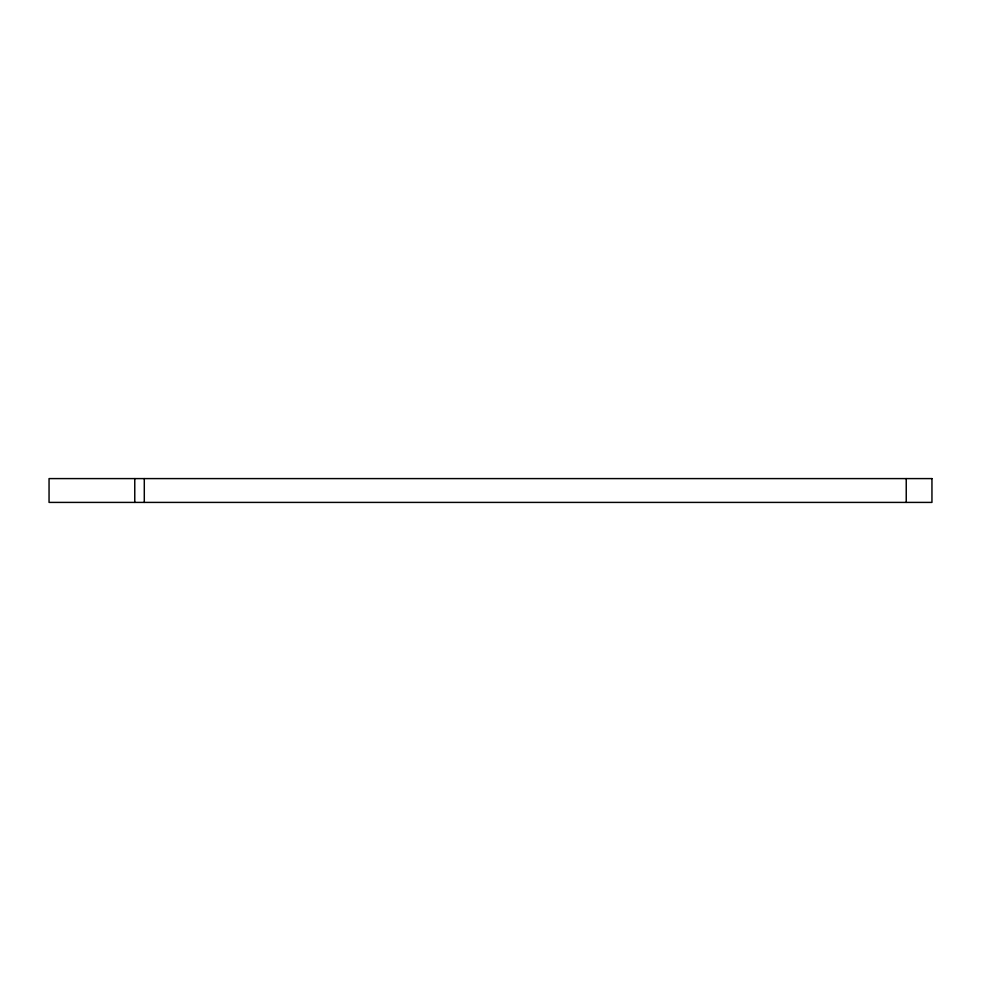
<?xml version="1.0" encoding="UTF-8"?>
<svg xmlns="http://www.w3.org/2000/svg" width="981" height="981" viewBox="0 0 981 981"><rect width="100%" height="100%" fill="white"/><g stroke="black" fill="none" stroke-linecap="round" stroke-linejoin="round"><path stroke-width="1.47" d="M906.236 478.593L906.236 502.407M144.293 478.593L144.293 502.407M134.765 478.593L134.765 502.407M931.95 478.593L49.05 478.593L49.05 502.407L931.95 502.407L931.95 478.593"/></g></svg>
